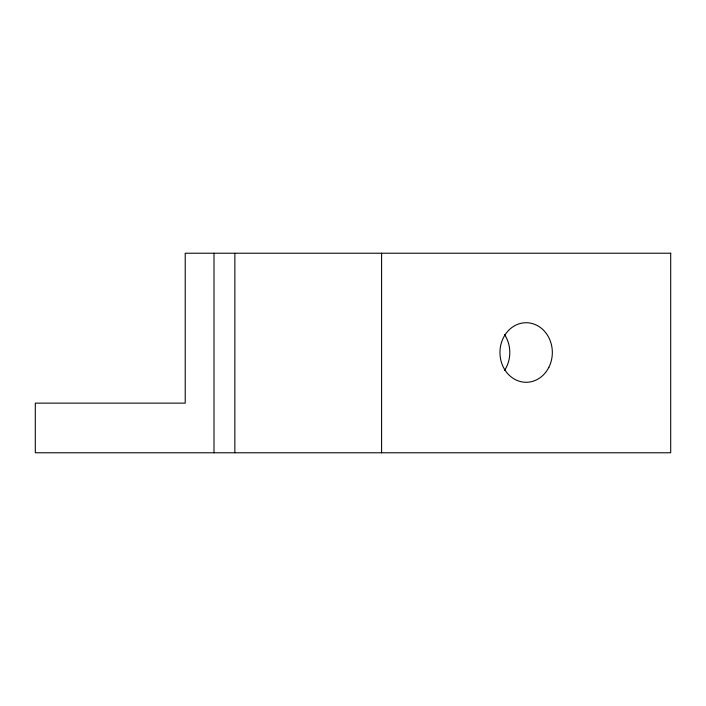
<?xml version="1.0" encoding="UTF-8"?>
<svg xmlns="http://www.w3.org/2000/svg" width="706" height="706" viewBox="0 0 706 706"><rect width="100%" height="100%" fill="white"/><g stroke="black" fill="none" stroke-linecap="round" stroke-linejoin="round"><path stroke-width="1.06" d="M381.584 253.225L381.584 452.775M234.86 253.225L234.851 452.775M214.006 253.225L214.006 452.775M504.525 334.582A29.784 26.193 -90 0 1 504.525 370.429M670.7 253.225L185.219 253.225L185.219 403.135L35.3 403.135L35.3 452.775L670.7 452.775L670.7 253.225M548.827 367.394A29.784 26.193 -90 0 0 526.147 322.721A29.784 26.193 -90 0 0 503.457 367.394A29.784 26.193 -90 0 0 548.827 367.394"/></g></svg>
